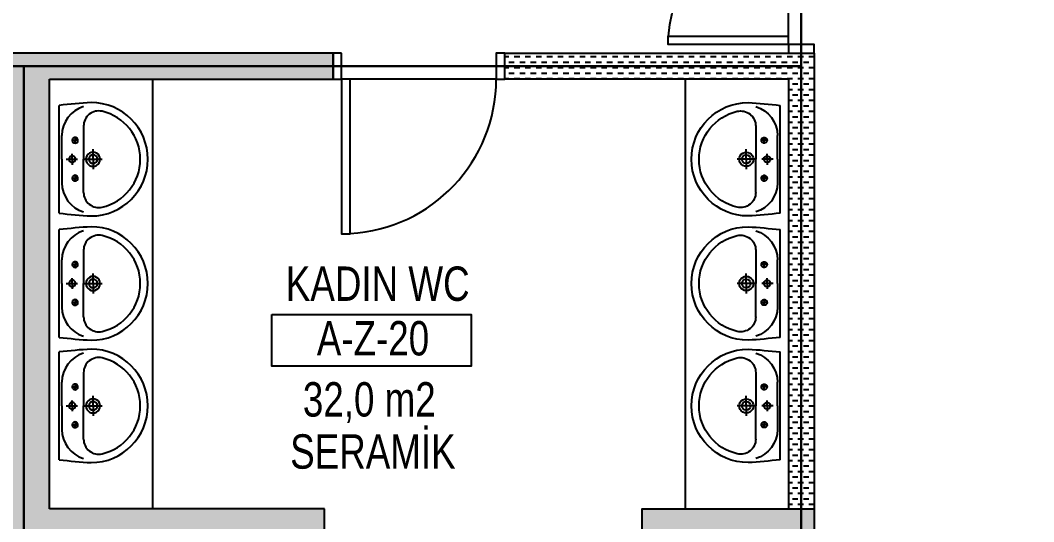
# Model space of a CAD drawing. Extents: x 259761 to 283296, y -701091 to -693683.
# Drawn here: x 261265 to 261854, y -698563 to -698271 of the extents above; entities that cross this region are included whole.
import ezdxf
from ezdxf.enums import TextEntityAlignment as Align

# ---------------------------------------------------------------- set-up
doc = ezdxf.new("R2010")
doc.units = 0
doc.header["$MEASUREMENT"] = 0
doc.layers.get('0').update_dxf_attribs({"linetype": 'CONTINUOUS'})
doc.layers.add('A-DOOR', color=193, linetype='CONTINUOUS')
doc.layers.add('MKDU0', color=50, linetype='CONTINUOUS')
doc.styles.add('Fields_100', font='act_simplex.shx', dxfattribs={"width": 0.8, "height": 20})
pattern_1 = [(0, (256351.4238, -647212.943), (3.175, 3.175), [3.175, -3.175])]

# ---------------------------------------------------------------- blocks, each defined once
blk = doc.blocks.new('KAPI_100')
at = {"layer": 'A-DOOR'}
blk.add_line((5, 15), (95, 15), dxfattribs=at)
blk.add_lwpolyline([(95, 15), (95, 105), (90, 105), (90, 15)], dxfattribs=at)
for points in [[(0, 0), (5, 0), (5, 15), (0, 15)], [(95, 0), (100, 0), (100, 15), (95, 15)]]:
    blk.add_lwpolyline(points, close=True, dxfattribs=at)
blk.add_arc((95, 15), 90, 93.18474, 180, dxfattribs=at)
blk = doc.blocks.new('Mahal kutusu_100')
at = {"color": 0}
blk.add_lwpolyline([(-58, 30), (58, 30), (58, 0), (-58, 0)], close=True, dxfattribs=at)
at = {"color": 0, "style": 'Fields_100', "width": 0.8}
for tag, p in [('MAHAL', (3.64, 37.94)), ('KOD', (0.89, 6.19)), ('ALAN', (-1.26, -29.36)), ('KAPLAMA', (0.85, -59.68))]:
    blk.add_attdef(tag, text='', height=20, dxfattribs=at).set_placement(p, align=Align.CENTER)
blk = doc.blocks.new('KAPI 150')
at = {"layer": 'A-DOOR'}
blk.add_line((145, 15), (5, 15), dxfattribs=at)
for points in [[(5, 15), (5, 85), (10, 85), (10, 15)], [(145, 15), (145, 85), (140, 85), (140, 15)]]:
    blk.add_lwpolyline(points, dxfattribs=at)
for points in [[(5, 0), (0, 0), (0, 15), (5, 15)], [(150, 0), (145, 0), (145, 15), (150, 15)]]:
    blk.add_lwpolyline(points, close=True, dxfattribs=at)
for centre, start, end in [((5, 15), 0, 85.90396), ((145, 15), 94.09604, 180)]:
    blk.add_arc(centre, 70, start, end, dxfattribs=at)
blk = doc.blocks.new('lavabo')
for p, q in [((-28.5, 0), (28.5, 0)), ((0, -1.5), (-12.5, -1.5)), ((0, -1.5), (12.5, -1.5)), ((0, -3.86), (0, -9.76)), ((0, -3.86), (0, -9.76)), ((-11.86, -8.51), (-10, -8.51)), ((-10, -6.67), (-10, -10.33)), ((-8.14, -8.51), (-10, -8.51)), ((0, -7), (-2.87, -7)), ((0, -7), (2.87, -7)), ((8.14, -8.51), (10, -8.51)), ((10, -6.67), (10, -10.33)), ((11.86, -8.51), (10, -8.51)), ((-17.55, -13), (0, -13)), ((17.55, -13), (0, -13)), ((0, -13), (0, -22.78)), ((0, -13), (0, -22.78)), ((0, -18), (-5.31, -18)), ((0, -18), (5.31, -18))]:
    blk.add_line(p, q)
for centre, major_axis, start_param, end_param in [((269.47, -34.86), (212.13, 212.13), 2.23974, 2.296634), ((-269.47, -34.86), (-212.13, 212.13), 3.986551, 4.043445), ((-12.5, -17.5), (-11.31, 11.31), -0.785398, 0.501209), ((0, -7), (-1.24, 1.24), -0.785398, 2.356194), ((0, -7), (-1.24, 1.24), 2.356194, 5.497787), ((12.5, -17.5), (11.31, 11.31), 5.781977, 7.068583), ((-10, -8.51), (-1.06, 1.06), -0.785398, 2.356194), ((-10, -8.51), (-1.06, 1.06), 2.356194, 5.497787), ((10, -8.51), (-1.06, 1.06), -0.785398, 2.356194), ((10, -8.51), (-1.06, 1.06), 2.356194, 5.497787), ((-17.55, -21), (5.66, 5.66), 0.785398, 2.580288), ((0, -18), (2.65, 2.65), 0.785398, 3.926991), ((0, -18), (-1.63, 1.63), -0.785398, 2.356194), ((0, -18), (-2.65, 2.65), 2.356194, 5.497787), ((0, -18), (1.63, 1.63), 3.926991, 7.068583), ((17.55, -21), (-5.66, 5.66), 3.702898, 5.497787), ((0, -17), (-21.21, 21.21), 0.785398, 2.356194), ((0, -17), (21.21, 21.21), 3.926991, 5.497787), ((0, -17), (18.38, 18.38), 2.580288, 3.926991), ((0, -17), (-18.38, 18.38), 2.356194, 3.702898)]:
    blk.add_ellipse(centre, major_axis=major_axis, ratio=1, start_param=start_param, end_param=end_param)

msp = doc.modelspace()

# ---------------------------------------------------------------- hatches: boundary and pattern name
at = {"layer": 'MKDU0', "ltscale": 0.03}
h = msp.add_hatch(dxfattribs=at)
h.set_pattern_fill('ANSI33', color=8)
h.set_pattern_definition([(45, (256351.424, -695852.415), (-4.490128, 4.490128), []), (45, (256355.914, -695852.415), (-4.490128, 4.490128), [3.175, -1.5875])])
h.paths.add_polyline_path([(260866.61, -698635.38), (260806.61, -698635.38), (260806.61, -698535.38), (260866.61, -698535.38)])
h.paths.add_polyline_path([(259946.61, -698615.38), (259946.61, -698555.38), (260046.61, -698555.38), (260046.61, -698615.38)])
h.paths.add_polyline_path([(261626.61, -698615.38), (261626.61, -698555.38), (261726.61, -698555.38), (261726.61, -698615.38)])
h.paths.add_polyline_path([(260866.61, -699585.38), (260806.61, -699585.38), (260806.61, -699485.38), (260866.61, -699485.38)])
h.paths.add_polyline_path([(260866.61, -699110.38), (260806.61, -699110.38), (260806.61, -699010.38), (260866.61, -699010.38)])
h.paths.add_polyline_path([(260866.61, -697685.38), (260806.61, -697685.38), (260806.61, -697585.38), (260866.61, -697585.38)])
h.paths.add_polyline_path([(260866.61, -697210.38), (260806.61, -697210.38), (260806.61, -697110.38), (260866.61, -697110.38)])
h.paths.add_polyline_path([(260866.61, -696735.38), (260806.61, -696735.38), (260806.61, -696635.38), (260866.61, -696635.38)])
h.paths.add_polyline_path([(260866.61, -695785.38), (260806.61, -695785.38), (260806.61, -695685.38), (260866.61, -695685.38)])
h.paths.add_polyline_path([(260866.61, -695310.38), (260806.61, -695310.38), (260806.61, -695210.38), (260866.61, -695210.38)])
h.paths.add_polyline_path([(260866.61, -694835.38), (260806.61, -694835.38), (260806.61, -694735.38), (260866.61, -694735.38)])
h.paths.add_polyline_path([(259946.61, -700055.38), (259946.61, -699995.38), (260046.61, -699995.38), (260046.61, -700055.38)])
h.paths.add_polyline_path([(260786.61, -700055.38), (260786.61, -699995.38), (260886.61, -699995.38), (260886.61, -700055.38)])
h.paths.add_polyline_path([(261626.61, -700055.38), (261626.61, -699995.38), (261726.61, -699995.38), (261726.61, -700055.38)])
h.paths.add_polyline_path([(259946.61, -699565.38), (259946.61, -699505.38), (260046.61, -699505.38), (260046.61, -699565.38)])
h.paths.add_polyline_path([(261626.61, -699565.38), (261626.61, -699505.38), (261726.61, -699505.38), (261726.61, -699565.38)])
h.paths.add_polyline_path([(259946.61, -699090.38), (259946.61, -699030.38), (260046.61, -699030.38), (260046.61, -699090.38)])
h.paths.add_polyline_path([(261626.61, -699090.38), (261626.61, -699030.38), (261726.61, -699030.38), (261726.61, -699090.38)])
h.paths.add_polyline_path([(259946.61, -698140.38), (259946.61, -698080.38), (260046.61, -698080.38), (260046.61, -698140.38)])
h.paths.add_polyline_path([(260786.61, -698140.38), (260786.61, -698080.38), (260886.61, -698080.38), (260886.61, -698140.38)])
h.paths.add_polyline_path([(261626.61, -698140.38), (261626.61, -698080.38), (261726.61, -698080.38), (261726.61, -698140.38)])
h.paths.add_polyline_path([(259946.61, -697665.38), (259946.61, -697605.38), (260046.61, -697605.38), (260046.61, -697665.38)])
h.paths.add_polyline_path([(261626.61, -697665.38), (261626.61, -697605.38), (261726.61, -697605.38), (261726.61, -697665.38)])
h.paths.add_polyline_path([(259946.61, -697190.38), (259946.61, -697130.38), (260046.61, -697130.38), (260046.61, -697190.38)])
h.paths.add_polyline_path([(261626.61, -697190.38), (261626.61, -697130.38), (261726.61, -697130.38), (261726.61, -697190.38)])
h.paths.add_polyline_path([(259946.61, -696715.38), (259946.61, -696655.38), (260046.61, -696655.38), (260046.61, -696715.38)])
h.paths.add_polyline_path([(261626.61, -696715.38), (261626.61, -696655.38), (261726.61, -696655.38), (261726.61, -696715.38)])
h.paths.add_polyline_path([(259946.61, -696240.38), (259946.61, -696180.38), (260046.61, -696180.38), (260046.61, -696240.38)])
h.paths.add_polyline_path([(260786.61, -696240.38), (260786.61, -696180.38), (260886.61, -696180.38), (260886.61, -696240.38)])
h.paths.add_polyline_path([(261626.61, -696240.38), (261626.61, -696180.38), (261726.61, -696180.38), (261726.61, -696240.38)])
h.paths.add_polyline_path([(259946.61, -695765.38), (259946.61, -695705.38), (260046.61, -695705.38), (260046.61, -695765.38)])
h.paths.add_polyline_path([(261626.61, -695765.38), (261626.61, -695705.38), (261726.61, -695705.38), (261726.61, -695765.38)])
h.paths.add_polyline_path([(259946.61, -695290.38), (259946.61, -695230.38), (260046.61, -695230.38), (260046.61, -695290.38)])
h.paths.add_polyline_path([(261626.61, -695290.38), (261626.61, -695230.38), (261726.61, -695230.38), (261726.61, -695290.38)])
h.paths.add_polyline_path([(259946.61, -694815.38), (259946.61, -694755.38), (260046.61, -694755.38), (260046.61, -694815.38)])
h.paths.add_polyline_path([(261626.61, -694815.38), (261626.61, -694755.38), (261726.61, -694755.38), (261726.61, -694815.38)])
h.paths.add_polyline_path([(259946.61, -694325.38), (259946.61, -694265.38), (260046.61, -694265.38), (260046.61, -694325.38)])
h.paths.add_polyline_path([(260786.61, -694325.38), (260786.61, -694265.38), (260886.61, -694265.38), (260886.61, -694325.38)])
h.paths.add_polyline_path([(261626.61, -694325.38), (261626.61, -694265.38), (261726.61, -694265.38), (261726.61, -694325.38)])
h = msp.add_hatch(dxfattribs=at)
h.set_pattern_fill('DASH', color=8)
h.set_pattern_definition(pattern_1)
h.paths.add_polyline_path([(261281.61, -698570.38), (261441.61, -698570.38), (261441.61, -698555.38), (261281.61, -698555.38), (261281.61, -698305.38), (261446.61, -698305.38), (261446.61, -698290.38), (261086.61, -698290.38), (261086.61, -698305.38), (261251.61, -698305.38), (261251.61, -698555.38), (261091.61, -698555.38), (261091.61, -698570.38), (261251.61, -698570.38), (261251.61, -699075.38), (261281.61, -699075.38)])
h = msp.add_hatch(dxfattribs=at)
h.set_pattern_fill('DASH', color=8)
h.set_pattern_definition(pattern_1)
h.paths.add_polyline_path([(261726.61, -698290.38), (261546.61, -698290.38), (261546.61, -698305.38), (261711.61, -698305.38), (261711.61, -698555.38), (261726.61, -698555.38)])

# ---------------------------------------------------------------- linework, layer by layer
at = {"layer": 'MKDU0', "color": 8, "ltscale": 0.03}
for p, q in [((261546.61, -698290.38), (261726.61, -698290.38)), ((261726.61, -698290.38), (261726.61, -698555.38)), ((261281.61, -698555.38), (261281.61, -698305.38)), ((261281.61, -698305.38), (261446.61, -698305.38)), ((261341.61, -698305.38), (261341.61, -698555.38)), ((261651.61, -698305.38), (261651.61, -698555.38)), ((261711.61, -698305.38), (261711.61, -698555.38)), ((261441.61, -698555.38), (261281.61, -698555.38)), ((261441.61, -698570.38), (261441.61, -698555.38))]:
    msp.add_line(p, q, dxfattribs=at)
for points in [[(259936.61, -698607.88), (259936.61, -698132.88), (260879.11, -698132.88), (260879.11, -698050.38), (261044.11, -698050.38), (261044.11, -698132.88), (261719.11, -698132.88), (261719.11, -698297.88), (260204.11, -698297.88), (260204.11, -698607.88)], [(261719.11, -700065.38), (261719.11, -698155.38), (279841.61, -698155.38), (279841.61, -698592.88), (272886.61, -698592.88), (272886.36, -700065.38), (272624.11, -700065.38), (272624.11, -698592.88), (267186.61, -698592.88), (267186.61, -700065.38), (265386.61, -700065.38), (265386.61, -698592.88), (262086.61, -698592.88), (262086.61, -700065.38)], [(260814.11, -698297.88), (261266.61, -698297.88), (261266.61, -699075.38), (260814.11, -699075.38)], [(261719.11, -699082.88), (261266.61, -699082.88), (261266.61, -698297.88), (261719.11, -698297.88)], [(261626.61, -698615.38), (261626.61, -698555.38), (261726.61, -698555.38), (261726.61, -698615.38)]]:
    msp.add_lwpolyline(points, close=True, dxfattribs=at)
for points in [[(261446.61, -698305.38), (261446.61, -698290.38), (261086.61, -698290.38), (261086.61, -698305.38), (261251.61, -698305.38)], [(261711.61, -698305.38), (261546.61, -698305.38), (261546.61, -698290.38)]]:
    msp.add_lwpolyline(points, dxfattribs=at)

# ---------------------------------------------------------------- block references
at = {"layer": 'MKDU0', "color": 8, "ltscale": 0.03, "xscale": -1, "rotation": 90}
msp.add_blockref('KAPI 150', (261726.61, -698140.38), dxfattribs=at)
at = {"layer": 'MKDU0', "color": 8, "ltscale": 0.03, "rotation": 180}
msp.add_blockref('KAPI_100', (261546.61, -698290.38), dxfattribs=at)
at = {"layer": 'MKDU0', "color": 8, "ltscale": 0.03, "yscale": 1.1, "zscale": 1.1}
for p, xscale, rotation in [((261287.16, -698352.03), 1.1, 90), ((261706.93, -698352.03), -1.1, 270), ((261287.16, -698424.31), 1.1, 90), ((261706.93, -698424.31), -1.1, 270), ((261287.16, -698495.49), 1.1, 90), ((261706.93, -698495.49), -1.1, 270)]:
    msp.add_blockref('lavabo', p, dxfattribs=dict(at, xscale=xscale, rotation=rotation))
at = {"layer": 'MKDU0', "color": 8, "ltscale": 0.03}
msp.add_blockref('Mahal kutusu_100', (261468.99, -698472.35), dxfattribs=at).add_auto_attribs({'MAHAL': 'KADIN WC', 'KOD': 'A-Z-20', 'ALAN': '32,0 m2', 'KAPLAMA': 'SERAMİK'})

doc.saveas('drawing.dxf')
